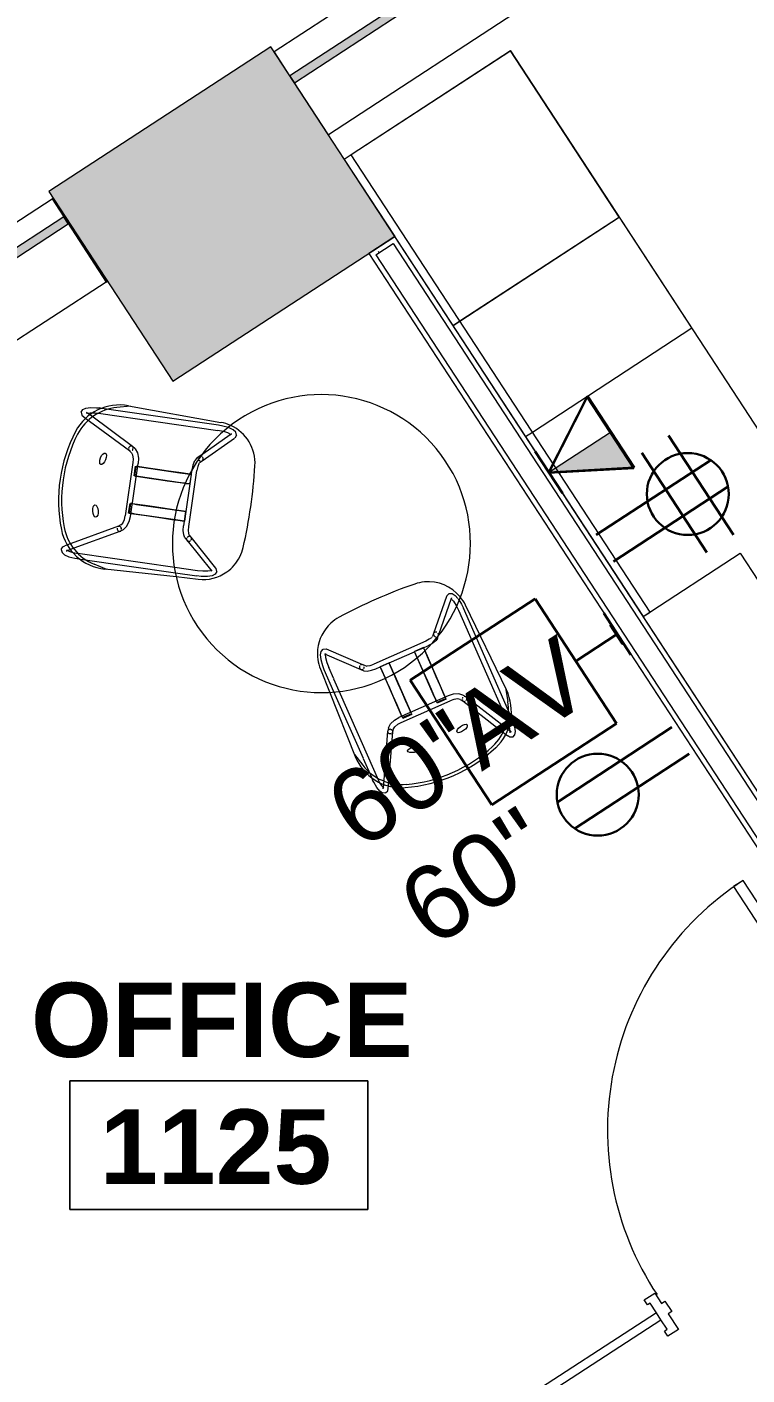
# Model space of a CAD drawing. Header units: inches. Extents: x 6664 to 8129, y 209 to 1287.
# Drawn here: x 6918.2 to 7005.2, y 1026.1 to 1189 of the extents above; entities that cross this region are included whole.
import ezdxf

# ---------------------------------------------------------------- set-up
doc = ezdxf.new("R2010")
doc.units = ezdxf.units.IN
doc.header["$MEASUREMENT"] = 0
for name, color, linetype, lineweight in [('A-ANNO-NOTE', 131, 'Continuous', 30), ('A-AREA-IDEN', 2, 'Continuous', 9), ('A-COLS', 52, 'Continuous', 13), ('A-DOOR', 31, 'Continuous', 13), ('A-GLAZ-CURT', 52, 'Continuous', 9), ('A-WALL', 113, 'Continuous', 13), ('A-WALL-PATT', 111, 'Continuous', 13), ('E-ELEC-FIXT', 91, 'Continuous', 9), ('I-FURN', 30, 'Continuous', 9), ('I-WALL', 2, 'Continuous', 9)]:
    doc.layers.add(name, color=color, linetype=linetype, lineweight=lineweight)
doc.styles.add('Swis721 Lt BT', font='swissl.ttf', dxfattribs={"height": 9})
doc.styles.add('Swis721 Lt BT_B', font='', dxfattribs={"height": 9})
doc.styles.get('Swis721 Lt BT_B').set_extended_font_data('Swis721 Lt BT', bold=True)
pattern_1 = [(0, (0, 0), (30.72, 7.68), [1.267, -21.773, 1.267, -21.773, -122.88]), (0, (0, 0), (30.72, 7.68), [-46.08, 1.267, -44.813, 1.267, -21.773, -53.76]), (0, (0, 0), (30.72, 7.68), [-115.2, 1.267, -14.093, 1.267, -37.133]), (120, (11.52, 3.84), (-22.011075, 22.7643), [1.267, -21.773, 1.267, -21.773, -122.88]), (120, (11.52, 3.84), (-22.011075, 22.7643), [-46.08, 1.267, -44.813, 1.267, -21.773, -53.76]), (120, (11.52, 3.84), (-22.011075, 22.7643), [-115.2, 1.267, -14.093, 1.267, -37.133]), (240, (15.36, 19.2), (-8.708925, -30.4443), [1.267, -21.773, 1.267, -21.773, -122.88]), (240, (15.36, 19.2), (-8.708925, -30.4443), [-46.08, 1.267, -44.813, 1.267, -21.773, -53.76]), (240, (15.36, 19.2), (-8.708925, -30.4443), [-115.2, 1.267, -14.093, 1.267, -37.133])]

# ---------------------------------------------------------------- blocks, each defined once
blk = doc.blocks.new('Door - Single - Solid Door - wood-8469185-11th FLOOR POWER _ SIGNAL')
at = {"layer": 'A-DOOR', "lineweight": 9}
for p, q in [((-15.63, 2.54), (-14.13, 2.54)), ((-15.63, 1.79), (-15.63, 2.54)), ((-14.13, 2.54), (-14.13, 0.29)), ((22.12, 2.54), (23.62, 2.54)), ((22.12, 0.29), (22.12, 2.54)), ((23.24, 1.79), (23.24, 0.41)), ((23.62, 1.79), (23.24, 1.79)), ((23.62, 2.54), (23.62, 1.79)), ((-14.13, 0.29), (-13.63, 0.29)), ((-13.63, 0.29), (-13.63, -1.21)), ((21.62, 0.29), (22.12, 0.29)), ((21.62, -1.21), (21.62, 0.29)), ((-14.13, -1.21), (-14.13, -2.71)), ((-13.63, -1.21), (-14.13, -1.21)), ((22.12, -1.21), (21.62, -1.21)), ((22.12, -2.71), (22.12, -1.21)), ((23.24, -0.59), (23.24, -1.96)), ((-15.63, -2.71), (-15.63, -1.96)), ((-14.13, -2.71), (-15.63, -2.71)), ((23.62, -2.71), (22.12, -2.71)), ((23.24, -1.96), (23.62, -1.96)), ((23.62, -1.96), (23.62, -2.71))]:
    blk.add_line(p, q, dxfattribs=at)
at = {"layer": 'A-DOOR'}
for p, q in [((-12.63, -2.71), (-14.01, -2.71)), ((-14.01, -2.71), (-14.01, -38.71)), ((-12.63, -38.71), (-12.63, -2.71)), ((-14.01, -38.71), (-12.63, -38.71))]:
    blk.add_line(p, q, dxfattribs=at)
at = {"layer": 'A-DOOR', "lineweight": 9}
blk.add_arc((-14.01, -2.71), 36, 270, 0.5, dxfattribs=at)
blk = doc.blocks.new('Table-Teknion-Credenza_Top_for_Freestanding_Storage - CJCT24120-V31-11th FLOOR POWER _ SIGNAL')
at = {"layer": 'I-FURN'}
for p, q in [((-60, 12), (-60, -3)), ((60, 12), (48.88, 12)), ((60, 11), (60, 12)), ((60, -12), (60, 11)), ((-60, -3), (-60, -12)), ((-60, -12), (60, -12))]:
    blk.add_line(p, q, dxfattribs=at)
blk = doc.blocks.new('Storage-Teknion-TV_Panel_Shelves_Sliding_Door - CJVS3HI21454-7111976-11th FLOOR POWER _ SIGNAL')
at = {"layer": 'I-FURN'}
for p, q in [((-1.5, 7.5), (27, 7.5)), ((-1.5, 6.5), (-1.5, 7.5)), ((27, 7.5), (27, 6.5)), ((-27, 6.5), (27, 6.5)), ((-27, -7.5), (-27, 6.5)), ((27, 6.5), (-1.5, 6.5)), ((27, 6.5), (27, -7.5)), ((27, -7.5), (-27, -7.5))]:
    blk.add_line(p, q, dxfattribs=at)
blk = doc.blocks.new('Storage-Teknion-Wall_Panel_Under_Wall_Mount_Storage_Tackable - CJWUT2HF66-7047391-11th FLOOR POWER _ SIGNAL')
at = {"layer": 'I-FURN'}
for p, q in [((33, 0), (-33, 0)), ((-33, 0), (-33, -1)), ((-33, -1), (33, -1)), ((33, -1), (33, 0))]:
    blk.add_line(p, q, dxfattribs=at)
blk = doc.blocks.new('Storage-Teknion-Pedestal_Unfinished_Top_2_High - CJPCSB2416-V33-11th FLOOR POWER _ SIGNAL')
at = {"layer": 'I-FURN'}
for p, q in [((-8, 24), (-8, 23)), ((-8, 23), (-8, 0)), ((8, 23), (8, 24)), ((8, 0), (8, 23)), ((-8, 0), (8, 0))]:
    blk.add_line(p, q, dxfattribs=at)
blk = doc.blocks.new('Storage-Teknion-Pedestal_Unfinished_Top_2_High - CJPCSF2424-V34-11th FLOOR POWER _ SIGNAL')
at = {"layer": 'I-FURN'}
for p, q in [((-12, 24), (-12, 23)), ((-12, 23), (-12, 0)), ((12, 24), (0.88, 24)), ((12, 23), (12, 24)), ((12, 0), (12, 23)), ((-12, 0), (12, 0))]:
    blk.add_line(p, q, dxfattribs=at)
blk = doc.blocks.new('System Panel - Glazed-8530082-11th FLOOR POWER _ SIGNAL')
at = {"layer": 'A-GLAZ-CURT'}
blk.add_hatch(color=7, dxfattribs=at).paths.add_polyline_path([(-21.09, -0.5), (21.25, -0.5), (21.25, 0.5), (-21.09, 0.5)], flags=0)
at = {"layer": 'A-GLAZ-CURT', "color": 8, "lineweight": 20}
for p, q in [((21.25, 0.5), (-21.25, 0.5)), ((-21.25, 0.5), (-21.25, -0.5)), ((21.25, -0.5), (21.25, 0.5)), ((-21.25, -0.5), (21.25, -0.5))]:
    blk.add_line(p, q, dxfattribs=at)
blk = doc.blocks.new('System Panel - Glazed-8307855-11th FLOOR POWER _ SIGNAL')
at = {"layer": 'A-GLAZ-CURT', "lineweight": 13}
for p, q in [((24, 0.5), (-24, 0.5)), ((-24, 0.5), (-24, -0.5)), ((24, -0.5), (24, 0.5)), ((-24, -0.5), (24, -0.5))]:
    blk.add_line(p, q, dxfattribs=at)
blk = doc.blocks.new('MEZ-Round_Top-Davis_Furniture-2 - 36x36x29-R-7001319-11th FLOOR POWER _ SIGNAL')
at = {"layer": 'I-FURN'}
for start, end in [(90, 270), (270, 90)]:
    blk.add_arc((0, 0), 18, start, end, dxfattribs=at)
blk = doc.blocks.new('HighTower_Eyes_Guest1 - HighTower_Eyes_Guest-V118-11th FLOOR POWER _ SIGNAL')
at = {"layer": 'I-FURN'}
for p, q in [((-8.47, 9.03), (-8.43, 8.96)), ((-8.43, 8.96), (-8.2, 8.54)), ((-8.33, 8.99), (-8.36, 8.94)), ((-8.3, 9.03), (-8.33, 8.99)), ((-8.18, 8.49), (-5.82, 4.11)), ((-7.71, 8.96), (-7.88, 9.26)), ((-4.63, 3.21), (-7.71, 8.96)), ((7.71, 8.96), (4.62, 3.2)), ((5.17, 2.9), (8.2, 8.54)), ((7.88, 9.26), (7.71, 8.96)), ((8.2, 8.54), (8.43, 8.96)), ((8.33, 8.99), (8.36, 8.94)), ((8.47, 9.03), (8.43, 8.96)), ((8.53, 8.22), (8.56, 7.96)), ((-9.2, 7.57), (-9.2, 7.23)), ((-9.2, 7.23), (-9.2, -7.02)), ((-8.57, -7.02), (-8.57, 7.57)), ((8.56, 7.96), (8.57, 7.57)), ((8.57, 7.57), (8.57, 4.97)), ((9.2, 7.23), (9.2, 7.57)), ((9.2, 4.72), (9.2, 7.19)), ((-9.97, 3.84), (-9.57, 5.45)), ((8.57, 4.97), (8.57, -3.89)), ((9.97, 3.84), (9.57, 5.45)), ((-9.98, 4.11), (-9.58, -7.25)), ((-5.8, 4.07), (-5.18, 2.92)), ((-4.41, 2.93), (-4.65, 3.26)), ((4.65, 3.26), (4.41, 2.93)), ((9.2, -4.12), (9.2, 4.7)), ((9.68, -4.29), (9.98, 4.11)), ((-5.16, 2.9), (-4.92, 2.56)), ((3.25, 2.57), (-3.25, 2.57)), ((-3.25, 1.94), (3.25, 1.94)), ((-2.86, 2.22), (-1.68, 2.22)), ((-2.86, 2.1), (-2.86, 2.17)), ((-2.86, 2.17), (-2.86, 2.12)), ((-2.86, 2.12), (-1.68, 2.12)), ((-2.86, 2.04), (-2.86, 2.1)), ((-2.86, 2.1), (-2.86, 2.04)), ((-2.86, 1.76), (-2.86, 2.04)), ((-2.86, 1.95), (-2.86, 1.45)), ((-2.86, 1.55), (-2.86, 1.76)), ((-1.68, 2.16), (-1.68, 2.1)), ((-1.68, 2.04), (-1.68, 2.09)), ((-1.68, 2.09), (-1.68, 2.04)), ((-1.68, 2.04), (-1.68, 1.76)), ((-1.68, 1.45), (-1.68, 1.95)), ((-1.68, 1.76), (-1.68, 1.66)), ((-1.68, 1.66), (-1.68, 1.43)), ((1.68, 2.22), (2.86, 2.22)), ((1.68, 2.12), (1.68, 2.18)), ((1.68, 2.18), (1.68, 2.12)), ((1.68, 2.12), (2.86, 2.12)), ((1.68, 2.05), (1.68, 2.1)), ((1.68, 2.1), (1.68, 2.05)), ((1.68, 1.76), (1.68, 2.04)), ((1.68, 1.96), (1.68, 1.45)), ((1.68, 1.43), (1.68, 1.76)), ((2.86, 2.12), (2.86, 2.18)), ((2.86, 2.18), (2.86, 2.11)), ((2.86, 2.04), (2.86, 2.1)), ((2.86, 2.1), (2.86, 2.04)), ((2.86, 2.04), (2.86, 1.76)), ((2.86, 1.45), (2.86, 1.96)), ((2.86, 1.76), (2.86, 1.43)), ((3.86, 2), (3.25, 1.94)), ((4.92, 2.56), (5.16, 2.9)), ((-2.86, 1.43), (-2.86, 1.55)), ((-2.86, 1.43), (-2.86, 0.38)), ((-2.86, -3.21), (-2.86, 1.43)), ((-2.86, 0.38), (-2.86, -0.75)), ((-1.68, 1.43), (-1.68, -3.21)), ((-1.68, 0.38), (-1.68, 1.43)), ((-1.68, -0.75), (-1.68, 0.38)), ((1.68, 1.43), (1.68, 0.38)), ((1.68, -3.2), (1.68, 1.43)), ((1.68, 0.38), (1.68, -0.75)), ((2.86, 1.43), (2.86, -3.13)), ((2.86, 0.38), (2.86, 1.43)), ((2.86, -0.75), (2.86, 0.38)), ((-2.86, -0.75), (-2.86, -1.82)), ((-1.68, -1.82), (-1.68, -0.75)), ((1.68, -0.75), (1.68, -1.82)), ((2.86, -1.82), (2.86, -0.75)), ((-2.86, -1.82), (-2.86, -3.07)), ((-2.86, -3.07), (-2.86, -4.23)), ((-2.86, -3.53), (-2.86, -3.21)), ((-1.68, -3.07), (-1.68, -1.82)), ((-1.68, -3.86), (-1.68, -3.07)), ((-1.68, -3.21), (-1.68, -3.53)), ((1.68, -1.82), (1.68, -3.07)), ((1.68, -3.07), (1.68, -3.2)), ((1.68, -3.25), (1.68, -4.56)), ((1.68, -3.53), (1.68, -3.25)), ((2.86, -3.07), (2.86, -1.82)), ((2.86, -3.13), (2.86, -3.07)), ((2.86, -3.13), (2.86, -3.21)), ((2.86, -3.21), (2.86, -3.13)), ((2.86, -3.23), (2.86, -3.53)), ((2.86, -4.58), (2.86, -3.23)), ((-4.85, -4.95), (-4.57, -4.77)), ((-3.84, -4.61), (-3.73, -4.6)), ((-3.7, -4.6), (-3.42, -4.58)), ((-2.86, -4.58), (-3.42, -4.58)), ((-2.86, -4.23), (-2.86, -3.53)), ((-2.86, -4.23), (-2.86, -4.58)), ((-2.86, -4.6), (-2.86, -4.23)), ((-2.86, -4.58), (-2.86, -4.59)), ((-2.86, -4.6), (-2.86, -4.58)), ((-2.86, -4.59), (-2.86, -4.61)), ((-1.68, -4.6), (-2.86, -4.6)), ((-2.86, -4.61), (-1.68, -4.61)), ((-1.68, -3.53), (-1.68, -3.86)), ((-1.68, -3.86), (-1.68, -4.6)), ((-1.68, -4.58), (-1.68, -3.86)), ((1.68, -4.58), (-1.68, -4.58)), ((-1.68, -4.59), (-1.68, -4.58)), ((-1.68, -4.58), (-1.68, -4.6)), ((-1.68, -4.61), (-1.68, -4.59)), ((1.68, -4.56), (1.68, -3.53)), ((1.68, -4.59), (1.68, -4.58)), ((1.68, -4.58), (1.68, -4.6)), ((1.68, -4.61), (1.68, -4.59)), ((1.68, -4.6), (2.86, -4.6)), ((2.86, -4.61), (1.68, -4.61)), ((2.86, -3.53), (2.86, -4.58)), ((3.42, -4.58), (2.86, -4.58)), ((2.86, -4.58), (2.86, -4.59)), ((2.86, -4.58), (2.86, -4.58)), ((2.86, -4.58), (2.86, -4.58)), ((2.86, -4.6), (2.86, -4.58)), ((2.86, -4.59), (2.86, -4.61)), ((8.57, -3.89), (8.57, -5.49)), ((9.2, -7.02), (9.2, -4.12)), ((9.58, -7.25), (9.68, -4.29)), ((-5.18, -5.3), (-8.38, -8.72)), ((-7.92, -9.15), (-4.67, -5.67)), ((-5.12, -5.24), (-5.18, -5.3)), ((-4.85, -4.95), (-5.13, -5.25)), ((-4.67, -5.67), (-4.4, -5.38)), ((-4.34, -5.36), (-4.28, -5.32)), ((-3.42, -5.2), (3.42, -5.2)), ((4.4, -5.38), (4.67, -5.67)), ((4.67, -5.67), (7.92, -9.15)), ((5.13, -5.25), (4.85, -4.95)), ((8.38, -8.72), (5.12, -5.24)), ((8.57, -5.51), (8.57, -7.02)), ((-8.55, -7.58), (-8.57, -7.02)), ((-9.07, -8.31), (-9.09, -8.18)), ((-8.38, -8.73), (-8.38, -8.72)), ((-8.32, -8.62), (-8.34, -8.55)), ((8.25, -8.72), (8.28, -8.68)), ((8.38, -8.73), (8.38, -8.72))]:
    blk.add_line(p, q, dxfattribs=at)
at = {"layer": 'I-FURN', "flags": 128}
for points in [[(-8.39, 9.63), (-8.73, 9.49), (-8.95, 9.15), (-9.11, 8.61), (-9.19, 7.87), (-9.2, 7.57)], [(-8.53, 8.22), (-8.56, 7.96), (-8.57, 7.57)], [(-8.38, 8.88), (-8.48, 8.56), (-8.53, 8.22)], [(-8.39, 9.63), (-8.05, 9.49), (-7.88, 9.26)], [(8.39, 9.63), (8.05, 9.49), (7.88, 9.26)], [(8.38, 8.88), (8.48, 8.56), (8.53, 8.22)], [(8.39, 9.63), (8.73, 9.49), (8.95, 9.15), (9.11, 8.61), (9.19, 7.87), (9.2, 7.57)], [(-4.92, 2.56), (-4.51, 2.22), (-3.86, 2), (-3.25, 1.94)], [(-4.41, 2.93), (-4.17, 2.75), (-3.68, 2.6), (-3.25, 2.57)], [(4.41, 2.93), (4.17, 2.75), (3.68, 2.6), (3.25, 2.57)], [(4.92, 2.56), (4.51, 2.22), (3.86, 2)], [(-4.52, -4.75), (-3.98, -4.62), (-3.84, -4.61)], [(4.85, -4.95), (4.52, -4.75), (3.98, -4.62), (3.42, -4.58)], [(-4.24, -5.31), (-3.91, -5.24), (-3.42, -5.2)], [(4.24, -5.31), (3.91, -5.24), (3.42, -5.2)], [(4.4, -5.38), (4.28, -5.32), (4.27, -5.32)], [(-9.1, -8.15), (-9.18, -7.55), (-9.2, -7.02)], [(-8.36, -8.5), (-8.44, -8.27), (-8.54, -7.66), (-8.55, -7.58)], [(8.32, -8.62), (8.44, -8.27), (8.54, -7.66), (8.57, -7.02)], [(8.9, -8.85), (9.07, -8.31), (9.18, -7.55), (9.2, -7.02)], [(-8.32, -9.33), (-8.67, -9.19), (-8.9, -8.85), (-9.06, -8.35)], [(-8.32, -9.33), (-7.96, -9.19), (-7.92, -9.15)], [(8.31, -9.33), (7.96, -9.19), (7.92, -9.15)], [(8.32, -9.33), (8.67, -9.19), (8.9, -8.85)]]:
    blk.add_lwpolyline(points, dxfattribs=at)
at = {"layer": 'I-FURN'}
for centre, radius, start, end in [((-3.98, 4.32), 6, 109.4725, 182), ((0, -6.94), 17.94, 70.5275, 109.4725), ((0, -6.94), 17.94, 70.5275, 109.4725), ((0, -6.94), 17.57, 71.1082, 108.8918), ((3.98, 4.32), 6, 358, 70.5275), ((-3.75, 4), 6, 108.8918, 166), ((3.75, 4), 6, 14, 71.1082), ((-4.58, -7.08), 5, 182, 195.8861), ((4.58, -7.08), 5, 344.1139, 358), ((-4.58, -7.08), 5, 195.9647, 251.4303), ((4.58, -7.08), 5, 288.5697, 330.2279), ((4.58, -7.08), 5, 330.2279, 344.1139), ((-4.58, -7.08), 5, 251.4303, 265.3163), ((0, 48.87), 61.14, 265.3163, 274.6837), ((4.58, -7.08), 5, 274.6837, 288.5697)]:
    blk.add_arc(centre, radius, start, end, dxfattribs=at)
for centre, major_axis in [((-3.19, 6.22), (0.731, 0.169)), ((3.19, 6.22), (-0.731, 0.169))]:
    blk.add_ellipse(centre, major_axis=major_axis, ratio=0.429347, dxfattribs=at)
for centre, major_axis, ratio, start_param, end_param in [((-4.9, 3.07), (0.275, 0.148), 0.846149, 1.528639, 2.575837), ((-4.9, 3.07), (0.275, 0.148), 0.846149, 0.834036, 1.005041), ((-4.9, 3.07), (0.275, 0.148), 0.846149, 0.550687, 0.743241), ((-4.9, 3.07), (0.275, 0.148), 0.846149, 0.245101, 0.481442), ((-4.9, 3.07), (0.275, 0.148), 0.846149, 0, 0.219642), ((-4.91, 3.08), (0.255, 0.181), 0.826969, 6.042005, 6.283185), ((4.91, 3.08), (-0.255, 0.181), 0.826969, 0, 0.24118), ((4.9, 3.05), (-0.275, 0.148), 0.846149, 5.801744, 5.998375), ((4.9, 3.05), (-0.275, 0.148), 0.846149, 3.969148, 5.278145), ((-4.9, 3.07), (0.275, 0.148), 0.846149, 2.575837, 2.837636), ((-4.91, 3.08), (0.255, 0.181), 0.826969, 2.348734, 2.610534), ((-4.91, 3.08), (0.255, 0.181), 0.826969, 2.610534, 2.872333), ((-4.9, 3.07), (0.275, 0.148), 0.846149, 2.837636, 3.361235), ((-4.91, 3.08), (0.255, 0.181), 0.826969, 3.134132, 3.328636), ((-4.9, 3.07), (0.275, 0.148), 0.846149, 3.361235, 3.546392), ((-4.91, 3.08), (0.255, 0.181), 0.826969, 3.670142, 3.899693), ((-4.91, 3.08), (0.255, 0.181), 0.826969, 4.507518, 4.704929), ((-4.9, 3.07), (0.275, 0.148), 0.846149, 4.670232, 4.932031), ((-4.9, 3.07), (0.275, 0.148), 0.846149, 5.193831, 5.348703), ((-4.9, 3.07), (0.275, 0.148), 0.846149, 6.241028, 6.283185), ((-4.91, 3.08), (0.255, 0.181), 0.826969, 5.50754, 5.687096), ((4.9, 3.05), (-0.275, 0.148), 0.846149, 0.345403, 0.565756), ((4.9, 3.05), (-0.275, 0.148), 0.846149, 6.063543, 6.500328), ((4.9, 3.05), (-0.275, 0.148), 0.846149, 0.827555, 1.089355), ((4.91, 3.08), (-0.255, 0.181), 0.826969, 1.144881, 1.316457), ((4.9, 3.05), (-0.275, 0.148), 0.846149, 1.354803, 1.853974), ((4.91, 3.08), (-0.255, 0.181), 0.826969, 1.606635, 1.840056), ((4.91, 3.08), (-0.255, 0.181), 0.826969, 1.940439, 2.101855), ((4.9, 3.05), (-0.275, 0.148), 0.846149, 2.218705, 2.398351), ((4.9, 3.05), (-0.275, 0.148), 0.846149, 2.707661, 3.18375), ((4.91, 3.08), (-0.255, 0.181), 0.826969, 2.887254, 3.141593), ((4.91, 3.08), (-0.255, 0.181), 0.826969, 3.141593, 3.149053), ((4.9, 3.05), (-0.275, 0.148), 0.846149, 3.707348, 3.969148), ((4.9, 3.05), (-0.275, 0.148), 0.846149, 3.18375, 3.707348), ((4.91, 3.08), (-0.255, 0.181), 0.826969, 3.479886, 3.672652), ((-4.9, -5.46), (-0.227, 0.214), 0.915808, 0.507583, 0.712684), ((-4.9, -5.45), (-0.228, 0.213), 0.916448, 0.533321, 0.702853), ((-4.9, -5.46), (-0.227, 0.214), 0.915808, 0.784447, 0.974484), ((-4.9, -5.46), (-0.227, 0.214), 0.915808, 0.244358, 0.450885), ((-4.9, -5.46), (-0.227, 0.214), 0.915808, 6.210471, 6.461589), ((-4.9, -5.45), (-0.228, 0.213), 0.916448, 0.009723, 0.194429), ((-4.9, -5.45), (-0.228, 0.213), 0.916448, 0, 0.009723), ((-4.9, -5.45), (-0.228, 0.213), 0.916448, 6.085588, 6.283185), ((-4.9, -5.46), (-0.227, 0.214), 0.915808, 5.948672, 6.135181), ((-4.9, -5.45), (-0.228, 0.213), 0.916448, 1.580519, 1.75543), ((-4.9, -5.46), (-0.227, 0.214), 0.915808, 1.578955, 1.986222), ((-4.9, -5.45), (-0.228, 0.213), 0.916448, 1.842318, 1.99431), ((-4.9, -5.45), (-0.228, 0.213), 0.916448, 5.56365, 5.74036), ((-4.9, -5.45), (-0.228, 0.213), 0.916448, 2.104118, 2.283912), ((-4.9, -5.46), (-0.227, 0.214), 0.915808, 2.105874, 2.54528), ((-4.9, -5.45), (-0.228, 0.213), 0.916448, 2.365917, 2.550664), ((-4.9, -5.45), (-0.228, 0.213), 0.916448, 4.511012, 4.953354), ((-4.9, -5.45), (-0.228, 0.213), 0.916448, 2.889516, 3.413115), ((-4.9, -5.46), (-0.227, 0.214), 0.915808, 3.068879, 3.330678), ((-4.9, -5.45), (-0.228, 0.213), 0.916448, 4.198513, 4.460312), ((-4.9, -5.46), (-0.227, 0.214), 0.915808, 4.146457, 4.377876), ((-4.9, -5.45), (-0.228, 0.213), 0.916448, 3.44224, 3.65847), ((-4.9, -5.45), (-0.228, 0.213), 0.916448, 3.715896, 3.900759), ((4.9, -5.45), (0.228, 0.213), 0.916448, 1.333117, 2.084672), ((4.9, -5.45), (0.228, 0.213), 0.916448, 2.870071, 3.393669), ((4.9, -5.46), (0.227, 0.214), 0.915808, 1.708067, 1.90531), ((4.9, -5.46), (0.227, 0.214), 0.915808, 2.952507, 3.214307), ((4.9, -5.46), (0.227, 0.214), 0.915808, 1.381711, 1.64351), ((4.9, -5.45), (0.228, 0.213), 0.916448, 3.444857, 3.655469), ((4.9, -5.46), (0.227, 0.214), 0.915808, 3.476106, 3.64927), ((4.9, -5.45), (0.228, 0.213), 0.916448, 3.721868, 3.917268), ((4.9, -5.46), (0.227, 0.214), 0.915808, 3.737905, 3.91334), ((4.9, -5.45), (0.228, 0.213), 0.916448, 0.777465, 0.963998), ((4.9, -5.45), (0.228, 0.213), 0.916448, 3.990302, 4.179068), ((4.9, -5.45), (0.228, 0.213), 0.916448, 0.513876, 0.700969), ((4.9, -5.46), (0.227, 0.214), 0.915808, 0.433971, 0.596313), ((4.9, -5.45), (0.228, 0.213), 0.916448, 4.52041, 4.702666), ((4.9, -5.46), (0.227, 0.214), 0.915808, 0.148004, 0.325533), ((4.9, -5.46), (0.227, 0.214), 0.915808, 4.523304, 4.703854), ((4.9, -5.45), (0.228, 0.213), 0.916448, 0, 0.197494), ((4.9, -5.46), (0.227, 0.214), 0.915808, 0, 0.072714), ((4.9, -5.45), (0.228, 0.213), 0.916448, 4.784237, 4.964466), ((4.9, -5.46), (0.227, 0.214), 0.915808, 4.785103, 4.967793), ((4.9, -5.45), (0.228, 0.213), 0.916448, 6.273463, 6.283185), ((4.9, -5.45), (0.228, 0.213), 0.916448, 6.011663, 6.273463), ((4.9, -5.46), (0.227, 0.214), 0.915808, 6.0941, 6.283185), ((4.9, -5.46), (0.227, 0.214), 0.915808, 5.046902, 5.232443), ((4.9, -5.45), (0.228, 0.213), 0.916448, 5.047749, 5.226265), ((4.9, -5.46), (0.227, 0.214), 0.915808, 5.570501, 5.770366), ((4.9, -5.45), (0.228, 0.213), 0.916448, 5.574685, 5.749864), ((4.9, -5.45), (0.228, 0.213), 0.916448, 5.311152, 5.488065), ((4.9, -5.46), (0.227, 0.214), 0.915808, 5.308702, 5.498538)]:
    blk.add_ellipse(centre, major_axis=major_axis, ratio=ratio, start_param=start_param, end_param=end_param, dxfattribs=at)
blk = doc.blocks.new('HighTower_Eyes_Guest1 - HighTower_Eyes_Guest-V119-11th FLOOR POWER _ SIGNAL')
at = {"layer": 'I-FURN'}
for p, q in [((-8.38, 8.73), (-8.38, 8.72)), ((-8.38, 8.72), (-8.28, 8.62)), ((-8.31, 9.33), (-7.96, 9.19)), ((-8.25, 8.58), (-5.49, 5.63)), ((-4.67, 5.67), (-7.92, 9.15)), ((7.92, 9.15), (4.67, 5.67)), ((5.12, 5.24), (8.38, 8.72)), ((8.25, 8.72), (8.28, 8.68)), ((8.38, 8.73), (8.38, 8.72)), ((-9.98, -4.11), (-9.58, 7.25)), ((-9.2, 7.02), (-9.2, -7.23)), ((-8.57, -7.57), (-8.57, 7.02)), ((8.57, 7.02), (8.57, 4.25)), ((9.2, 4.43), (9.2, 7.02)), ((9.58, 7.25), (9.67, 4.57)), ((-5.49, 5.63), (-5.12, 5.24)), ((-5.13, 5.25), (-4.85, 4.95)), ((-4.85, 4.95), (-4.57, 4.77)), ((-4.4, 5.38), (-4.67, 5.67)), ((-4.34, 5.36), (-4.28, 5.32)), ((3.42, 5.2), (-3.42, 5.2)), ((4.4, 5.38), (4.28, 5.32)), ((4.67, 5.67), (4.4, 5.38)), ((4.85, 4.95), (5.13, 5.25)), ((-3.42, 4.58), (-3.19, 4.58)), ((-3.19, 4.58), (-2.86, 4.58)), ((-2.06, 4.61), (-2.86, 4.61)), ((-2.86, 4.61), (-2.86, 4.59)), ((-2.86, 4.6), (-1.68, 4.6)), ((-2.86, 4.58), (-2.86, 4.6)), ((-2.86, 4.45), (-2.86, 4.6)), ((-2.86, 4.59), (-2.86, 4.58)), ((-2.86, 4.58), (-2.86, 4.45)), ((-2.86, 3.53), (-2.86, 4.45)), ((-2.86, 4.45), (-2.86, 3.07)), ((-2.86, 3.21), (-2.86, 3.53)), ((-1.68, 4.61), (-2.03, 4.61)), ((-1.68, 4.59), (-1.68, 4.61)), ((-1.68, 4.6), (-1.68, 4.58)), ((-1.68, 4.6), (-1.68, 4.06)), ((-1.68, 4.58), (-1.68, 4.59)), ((-1.68, 4.58), (1.68, 4.58)), ((-1.68, 4.06), (-1.68, 4.58)), ((-1.68, 3.07), (-1.68, 4.04)), ((-1.68, 4.04), (-1.68, 3.53)), ((-1.68, 3.53), (-1.68, 3.21)), ((1.68, 4.59), (1.68, 4.61)), ((1.68, 4.61), (2.86, 4.61)), ((1.68, 3.53), (1.68, 4.6)), ((1.68, 4.6), (1.68, 4.58)), ((2.86, 4.6), (1.68, 4.6)), ((1.68, 4.58), (1.68, 4.59)), ((1.68, 4.58), (1.68, 3.46)), ((1.68, 3.46), (1.68, 3.53)), ((1.68, 3.21), (1.68, 3.46)), ((1.68, 3.46), (1.68, 3.07)), ((2.86, 4.61), (2.86, 4.59)), ((2.86, 4.58), (2.86, 4.6)), ((2.86, 4.6), (2.86, 3.53)), ((2.86, 4.59), (2.86, 4.58)), ((2.86, 4.58), (3.42, 4.58)), ((2.86, 3.53), (2.86, 4.58)), ((2.86, 4.58), (2.86, 4.58)), ((2.86, 4.58), (2.86, 4.58)), ((2.86, 3.41), (2.86, 3.5)), ((2.86, 3.5), (2.86, 3.41)), ((2.86, 3.07), (2.86, 3.37)), ((2.86, 3.37), (2.86, 3.21)), ((8.57, 4.25), (8.57, -7.57)), ((9.2, -7.19), (9.2, 4.43)), ((9.67, 4.57), (9.98, -4.11)), ((-2.86, -1.43), (-2.86, 3.21)), ((-2.86, 3.07), (-2.86, 1.82)), ((-2.86, 1.82), (-2.86, 0.75)), ((-1.68, 3.21), (-1.68, -1.43)), ((-1.68, 1.82), (-1.68, 3.07)), ((-1.68, 0.75), (-1.68, 1.82)), ((1.68, -1.43), (1.68, 3.21)), ((1.68, 3.07), (1.68, 1.82)), ((1.68, 1.82), (1.68, 0.75)), ((2.86, 3.21), (2.86, -1.43)), ((2.86, 1.82), (2.86, 3.07)), ((2.86, 0.75), (2.86, 1.82)), ((-2.86, 0.75), (-2.86, -0.38)), ((-1.68, -0.38), (-1.68, 0.75)), ((1.68, 0.75), (1.68, -0.38)), ((2.86, -0.38), (2.86, 0.75)), ((-2.86, -0.38), (-2.86, -1.95)), ((-2.86, -1.76), (-2.86, -1.43)), ((-1.68, -1.95), (-1.68, -0.38)), ((-1.68, -1.43), (-1.68, -1.55)), ((-1.68, -1.55), (-1.68, -1.66)), ((1.68, -0.38), (1.68, -1.96)), ((1.68, -1.76), (1.68, -1.43)), ((2.86, -1.96), (2.86, -0.38)), ((2.86, -1.43), (2.86, -1.76)), ((-5.18, -2.92), (-8.18, -8.49)), ((-6.84, -7.33), (-4.63, -3.21)), ((-4.92, -2.56), (-5.16, -2.9)), ((-4.65, -3.26), (-4.41, -2.93)), ((3.25, -1.94), (-3.25, -1.94)), ((-3.25, -2.57), (3.25, -2.57)), ((-2.86, -2.04), (-2.86, -1.76)), ((-2.86, -1.99), (-2.86, -2.03)), ((-2.86, -2.04), (-2.86, -2.1)), ((-2.86, -2.1), (-2.86, -2.04)), ((-2.86, -2.17), (-2.86, -2.1)), ((-2.86, -2.12), (-2.86, -2.17)), ((-1.68, -2.12), (-2.86, -2.12)), ((-1.68, -2.22), (-2.86, -2.22)), ((-1.68, -1.66), (-1.68, -1.76)), ((-1.68, -1.76), (-1.68, -2.04)), ((-1.68, -2.04), (-1.68, -2.09)), ((-1.68, -2.09), (-1.68, -2.04)), ((-1.68, -2.1), (-1.68, -2.16)), ((1.68, -2.04), (1.68, -1.76)), ((1.68, -2.05), (1.68, -2.1)), ((1.68, -2.1), (1.68, -2.05)), ((1.68, -2.12), (1.68, -2.18)), ((1.68, -2.18), (1.68, -2.12)), ((2.86, -2.12), (1.68, -2.12)), ((2.86, -2.22), (1.68, -2.22)), ((2.86, -1.76), (2.86, -1.96)), ((2.86, -1.99), (2.86, -2.04)), ((2.86, -2.04), (2.86, -1.99)), ((2.86, -2.04), (2.86, -2.1)), ((2.86, -2.1), (2.86, -2.04)), ((2.86, -2.11), (2.86, -2.18)), ((2.86, -2.18), (2.86, -2.12)), ((4.41, -2.93), (4.65, -3.26)), ((4.62, -3.2), (7.71, -8.96)), ((5.16, -2.9), (4.92, -2.56)), ((8.2, -8.54), (5.17, -2.9)), ((-9.97, -3.84), (-9.57, -5.45)), ((9.97, -3.84), (9.57, -5.45)), ((-9.2, -7.23), (-9.2, -7.57)), ((-7.71, -8.96), (-6.86, -7.36)), ((9.2, -7.57), (9.2, -7.23)), ((-8.47, -9.03), (-8.43, -8.96)), ((-8.2, -8.54), (-8.43, -8.96)), ((-8.33, -8.99), (-8.36, -8.94)), ((-7.88, -9.26), (-7.71, -8.96)), ((7.71, -8.96), (7.88, -9.26)), ((8.43, -8.96), (8.2, -8.54)), ((8.33, -8.99), (8.36, -8.94)), ((8.47, -9.03), (8.43, -8.96))]:
    blk.add_line(p, q, dxfattribs=at)
at = {"layer": 'I-FURN', "flags": 128}
for points in [[(-9.09, 8.22), (-9.18, 7.55), (-9.2, 7.02)], [(-8.9, 8.85), (-9.07, 8.31), (-9.09, 8.22)], [(-8.32, 9.33), (-8.67, 9.19), (-8.9, 8.85)], [(-8.32, 8.62), (-8.44, 8.27), (-8.53, 7.75)], [(8.31, 9.33), (7.96, 9.19), (7.92, 9.15)], [(8.32, 9.33), (8.67, 9.19), (8.9, 8.85)], [(8.34, 8.55), (8.44, 8.27), (8.54, 7.66), (8.57, 7.02)], [(8.9, 8.85), (9.07, 8.31), (9.18, 7.55), (9.2, 7.02)], [(-8.53, 7.75), (-8.54, 7.66), (-8.57, 7.02)], [(-4.24, 5.31), (-3.91, 5.24), (-3.42, 5.2)], [(4.24, 5.31), (3.91, 5.24), (3.42, 5.2)], [(4.85, 4.95), (4.52, 4.75), (3.98, 4.62), (3.42, 4.58)], [(-4.52, 4.75), (-3.98, 4.62), (-3.42, 4.58)], [(-4.92, -2.56), (-4.51, -2.22), (-3.86, -2), (-3.25, -1.94)], [(-4.41, -2.93), (-4.17, -2.75), (-3.68, -2.6), (-3.25, -2.57)], [(4.92, -2.56), (4.51, -2.22), (3.86, -2), (3.25, -1.94)], [(4.41, -2.93), (4.17, -2.75), (3.68, -2.6), (3.25, -2.57)], [(-8.39, -9.63), (-8.73, -9.49), (-8.95, -9.15), (-9.11, -8.61), (-9.19, -7.87), (-9.2, -7.57)], [(-8.53, -8.22), (-8.56, -7.96), (-8.57, -7.57)], [(8.39, -9.63), (8.73, -9.49), (8.95, -9.15), (9.11, -8.61), (9.19, -7.87), (9.2, -7.57)], [(8.53, -8.22), (8.56, -7.96), (8.57, -7.57)], [(-8.38, -8.88), (-8.48, -8.56), (-8.53, -8.22)], [(-8.39, -9.63), (-8.05, -9.49), (-7.88, -9.26)], [(8.39, -9.63), (8.05, -9.49), (7.88, -9.26)], [(8.38, -8.88), (8.48, -8.56), (8.53, -8.22)]]:
    blk.add_lwpolyline(points, dxfattribs=at)
at = {"layer": 'I-FURN'}
for centre, radius, start, end in [((-4.58, 7.08), 5, 94.6837, 163.7907), ((0, -48.87), 61.14, 85.3163, 94.6837), ((4.58, 7.08), 5, 71.4303, 85.3163), ((4.58, 7.08), 5, 43.6582, 71.4303), ((4.58, 7.08), 5, 2, 43.6582), ((-4.58, 7.08), 5, 164.1139, 178), ((-3.98, -4.32), 6, 178, 250.5275), ((3.98, -4.32), 6, 289.4725, 2), ((-3.75, -4), 6, 194, 251.1082), ((3.75, -4), 6, 288.8918, 346), ((0, 6.94), 17.57, 251.1082, 288.8918), ((0, 6.94), 17.94, 250.5275, 289.4725), ((0, 6.94), 17.94, 250.5275, 289.4725)]:
    blk.add_arc(centre, radius, start, end, dxfattribs=at)
for centre, major_axis, ratio, start_param, end_param in [((-4.9, 5.46), (0.227, 0.214), 0.915808, 2.167109, 2.357146), ((-4.9, 5.46), (0.227, 0.214), 0.915808, 2.428908, 2.632778), ((-4.9, 5.45), (0.228, 0.213), 0.916448, 2.43874, 2.608271), ((-4.9, 5.45), (0.228, 0.213), 0.916448, 2.175608, 2.345062), ((-4.9, 5.46), (0.227, 0.214), 0.915808, 2.690708, 2.898318), ((-4.9, 5.46), (0.227, 0.214), 0.915808, 1.90531, 2.091125), ((-4.9, 5.45), (0.228, 0.213), 0.916448, 2.870071, 3.13187), ((-4.9, 5.46), (0.227, 0.214), 0.915808, 2.952507, 3.214307), ((-4.9, 5.45), (0.228, 0.213), 0.916448, 3.13187, 3.141593), ((-4.9, 5.46), (0.227, 0.214), 0.915808, 1.381711, 1.64351), ((-4.9, 5.45), (0.228, 0.213), 0.916448, 1.386162, 1.561074), ((-4.9, 5.46), (0.227, 0.214), 0.915808, 1.119912, 1.298687), ((-4.9, 5.45), (0.228, 0.213), 0.916448, 1.122377, 1.299274), ((-4.9, 5.45), (0.228, 0.213), 0.916448, 3.684418, 3.861128), ((-4.9, 5.46), (0.227, 0.214), 0.915808, 0.858112, 1.035719), ((-4.9, 5.45), (0.228, 0.213), 0.916448, 0.85768, 1.037475), ((-4.9, 5.45), (0.228, 0.213), 0.916448, 3.917268, 4.104054), ((-4.9, 5.46), (0.227, 0.214), 0.915808, 0.334513, 0.772256), ((-4.9, 5.45), (0.228, 0.213), 0.916448, 0.590929, 0.775676), ((-4.9, 5.45), (0.228, 0.213), 0.916448, 0.317986, 0.513876), ((-4.9, 5.45), (0.228, 0.213), 0.916448, 4.471424, 5.226265), ((-4.9, 5.45), (0.228, 0.213), 0.916448, 6.011663, 6.535262), ((-4.9, 5.46), (0.227, 0.214), 0.915808, 0, 0.072714), ((-4.9, 5.46), (0.227, 0.214), 0.915808, 4.785103, 5.258757), ((-4.9, 5.46), (0.227, 0.214), 0.915808, 6.0941, 6.283185), ((-4.9, 5.45), (0.228, 0.213), 0.916448, 5.766308, 5.982538), ((-4.9, 5.45), (0.228, 0.213), 0.916448, 5.524019, 5.708881), ((4.9, 5.45), (-0.228, 0.213), 0.916448, 0.837853, 0.983714), ((4.9, 5.45), (-0.228, 0.213), 0.916448, 1.05692, 1.808476), ((4.9, 5.45), (-0.228, 0.213), 0.916448, 6.031109, 6.554707), ((4.9, 5.46), (-0.227, 0.214), 0.915808, 6.210471, 6.472271), ((4.9, 5.46), (-0.227, 0.214), 0.915808, 1.236283, 1.433525), ((4.9, 5.46), (-0.227, 0.214), 0.915808, 1.498082, 1.759882), ((4.9, 5.45), (-0.228, 0.213), 0.916448, 5.769309, 5.979921), ((4.9, 5.46), (-0.227, 0.214), 0.915808, 5.775508, 5.948672), ((4.9, 5.45), (-0.228, 0.213), 0.916448, 5.50751, 5.70291), ((4.9, 5.46), (-0.227, 0.214), 0.915808, 5.511438, 5.686873), ((4.9, 5.45), (-0.228, 0.213), 0.916448, 2.177595, 2.364128), ((4.9, 5.45), (-0.228, 0.213), 0.916448, 5.24571, 5.434476), ((4.9, 5.46), (-0.227, 0.214), 0.915808, 5.247927, 5.425073), ((4.9, 5.45), (-0.228, 0.213), 0.916448, 2.440623, 2.627717), ((4.9, 5.45), (-0.228, 0.213), 0.916448, 4.983911, 5.168812), ((4.9, 5.46), (-0.227, 0.214), 0.915808, 4.984498, 5.163274), ((4.9, 5.46), (-0.227, 0.214), 0.915808, 2.54528, 2.707622), ((4.9, 5.46), (-0.227, 0.214), 0.915808, 2.816059, 2.993589), ((4.9, 5.45), (-0.228, 0.213), 0.916448, 2.944098, 3.141593), ((4.9, 5.46), (-0.227, 0.214), 0.915808, 4.456985, 4.639675), ((4.9, 5.45), (-0.228, 0.213), 0.916448, 4.460312, 4.640541), ((4.9, 5.46), (-0.227, 0.214), 0.915808, 3.068879, 3.141593), ((4.9, 5.45), (-0.228, 0.213), 0.916448, 3.141593, 3.151315), ((4.9, 5.45), (-0.228, 0.213), 0.916448, 3.151315, 3.413115), ((4.9, 5.46), (-0.227, 0.214), 0.915808, 3.141593, 3.330678), ((4.9, 5.46), (-0.227, 0.214), 0.915808, 4.192335, 4.377876), ((4.9, 5.45), (-0.228, 0.213), 0.916448, 4.198513, 4.377029), ((4.9, 5.46), (-0.227, 0.214), 0.915808, 3.385556, 3.592477), ((4.9, 5.46), (-0.227, 0.214), 0.915808, 3.92624, 4.116076), ((4.9, 5.45), (-0.228, 0.213), 0.916448, 3.936713, 4.113626), ((4.9, 5.46), (-0.227, 0.214), 0.915808, 3.653484, 3.854277), ((4.9, 5.45), (-0.228, 0.213), 0.916448, 3.674914, 3.850093), ((-4.9, -3.07), (-0.275, 0.148), 0.846149, 6.063543, 7.11074), ((-4.91, -3.08), (-0.255, 0.181), 0.826969, 0.26926, 0.531059), ((-4.91, -3.08), (-0.255, 0.181), 0.826969, 0.531059, 0.792858), ((-4.9, -3.07), (-0.275, 0.148), 0.846149, 0.827555, 1.089355), ((-4.91, -3.08), (-0.255, 0.181), 0.826969, 0, 0.00746), ((-4.9, -3.07), (-0.275, 0.148), 0.846149, 1.089355, 1.351154), ((-4.91, -3.08), (-0.255, 0.181), 0.826969, 5.525085, 5.754636), ((-4.91, -3.08), (-0.255, 0.181), 0.826969, 5.082031, 5.243448), ((-4.91, -3.08), (-0.255, 0.181), 0.826969, 4.719849, 4.91726), ((-4.9, -3.07), (-0.275, 0.148), 0.846149, 4.492747, 4.754546), ((-4.9, -3.07), (-0.275, 0.148), 0.846149, 2.92195, 3.18375), ((-4.91, -3.08), (-0.255, 0.181), 0.826969, 3.141593, 3.382773), ((-4.91, -3.08), (-0.255, 0.181), 0.826969, 3.737682, 3.917238), ((4.9, -3.05), (0.275, 0.148), 0.846149, 2.575837, 2.796189), ((4.9, -3.05), (0.275, 0.148), 0.846149, 2.92445, 3.361235), ((4.9, -3.05), (0.275, 0.148), 0.846149, 2.052238, 2.314038), ((4.91, -3.08), (0.255, 0.181), 0.826969, 2.900413, 3.141593), ((4.9, -3.05), (0.275, 0.148), 0.846149, 1.287619, 1.78679), ((4.91, -3.08), (0.255, 0.181), 0.826969, 1.301537, 1.534958), ((4.9, -3.05), (0.275, 0.148), 0.846149, 4.146633, 5.979229), ((4.91, -3.08), (0.255, 0.181), 0.826969, 1.039737, 1.201154), ((4.9, -3.05), (0.275, 0.148), 0.846149, 0.743241, 0.922887), ((4.91, -3.08), (0.255, 0.181), 0.826969, 0, 0.254339), ((4.9, -3.05), (0.275, 0.148), 0.846149, 0, 0.219642), ((4.91, -3.08), (0.255, 0.181), 0.826969, 6.275725, 6.283185), ((4.9, -3.05), (0.275, 0.148), 0.846149, 5.979229, 6.283185), ((4.91, -3.08), (0.255, 0.181), 0.826969, 5.490327, 5.654906), ((4.91, -3.08), (0.255, 0.181), 0.826969, 5.752126, 5.945705), ((-4.9, -3.07), (-0.275, 0.148), 0.846149, 1.351154, 2.033667), ((-4.9, -3.07), (-0.275, 0.148), 0.846149, 2.136552, 2.307557), ((-4.9, -3.07), (-0.275, 0.148), 0.846149, 2.398351, 2.590906), ((-4.9, -3.07), (-0.275, 0.148), 0.846149, 2.660151, 2.896492)]:
    blk.add_ellipse(centre, major_axis=major_axis, ratio=ratio, start_param=start_param, end_param=end_param, dxfattribs=at)
for centre, major_axis in [((-3.19, -6.22), (-0.731, 0.169)), ((3.19, -6.22), (0.731, 0.169))]:
    blk.add_ellipse(centre, major_axis=major_axis, ratio=0.429347, dxfattribs=at)
blk = doc.blocks.new('PS - Junction Box _Wall Base_1 - AV Box 2-V131-11th FLOOR POWER _ SIGNAL')
at = {"layer": 'E-ELEC-FIXT'}
for p, q in [((7124.46, 1225.27), (7124.28, 1225.22)), ((7124.46, 1225.27), (7125.32, 1222.66)), ((7125.14, 1222.6), (7125.32, 1222.66))]:
    blk.add_line(p, q, dxfattribs=at)
blk = doc.blocks.new('System Panel - Glazed-8530087-11th FLOOR POWER _ SIGNAL')
at = {"layer": 'A-GLAZ-CURT'}
blk.add_hatch(color=7, dxfattribs=at).paths.add_polyline_path([(-20.875, -0.5), (20.875, -0.5), (20.875, 0.5), (-20.875, 0.5)], flags=0)
at = {"layer": 'A-GLAZ-CURT', "color": 8, "lineweight": 20}
for p, q in [((20.875, 0.5), (-20.875, 0.5)), ((-20.875, 0.5), (-20.875, -0.5)), ((20.875, -0.5), (20.875, 0.5)), ((-20.875, -0.5), (20.875, -0.5))]:
    blk.add_line(p, q, dxfattribs=at)
blk = doc.blocks.new('Room Tag - Room Name and Number-3379422-11th FLOOR POWER _ SIGNAL')
at = {"layer": 'A-AREA-IDEN'}
for p, q in [((-0.1881, -0.1636), (-0.1881, -0.0018)), ((-0.1881, -0.0018), (0.1869, -0.0018)), ((0.1869, -0.0018), (-0.1881, -0.0018)), ((-0.1881, -0.0018), (-0.1881, -0.1636)), ((0.1869, -0.0018), (0.1869, -0.1636)), ((0.1869, -0.1636), (0.1869, -0.0018)), ((0.1869, -0.1636), (-0.1881, -0.1636)), ((-0.1881, -0.1636), (0.1869, -0.1636))]:
    blk.add_line(p, q, dxfattribs=at)

msp = doc.modelspace()

# ---------------------------------------------------------------- hatches: boundary and pattern name
at = {"layer": 'A-ANNO-NOTE', "lineweight": 9}
msp.add_hatch(color=256, dxfattribs=at).paths.add_polyline_path([(6981.18, 1135.12), (6991.48, 1135.69), (6988.66, 1140.01)], flags=0)
at = {"layer": 'A-COLS', "lineweight": 9}
h = msp.add_hatch(color=7, dxfattribs=at)
h.paths.add_polyline_path([(6958.99, 208.52), (6958.99, 266.36), (6917.74, 266.36), (6917.74, 208.52)], flags=0)
h.paths.add_polyline_path([(7919.99, 208.86), (7919.99, 264.61), (7877.99, 264.61), (7877.99, 208.86)], flags=0)
h.paths.add_polyline_path([(7637.74, 208.86), (7678.99, 208.86), (7678.99, 265.36), (7637.74, 265.36), (7637.74, 229.27)], flags=0)
h.paths.add_polyline_path([(7420.62, 208.86), (7438.74, 208.86), (7438.74, 264.86), (7397.24, 264.86), (7397.24, 208.86)], flags=0)
h.paths.add_polyline_path([(7157.99, 208.86), (7198.24, 208.86), (7198.24, 265.86), (7157.99, 265.86), (7157.99, 229.27)], flags=0)
h.paths.add_polyline_path([(6797.99, 232.36), (6837.99, 232.36), (6837.99, 266.36), (6797.99, 266.36)], flags=0)
h.paths.add_polyline_path([(8109.99, 239.49), (8121.74, 239.49), (8121.74, 274.69), (8109.99, 274.69)], flags=0)
h.paths.add_polyline_path([(6681.49, 344.86), (6715.49, 344.86), (6715.49, 384.48), (6681.49, 384.48)], flags=0)
h.paths.add_polyline_path([(8121.12, 469.48), (8121.74, 469.48), (8121.74, 492.36), (8109.99, 492.36), (8109.99, 469.48)], flags=0)
h.paths.add_polyline_path([(6664.49, 478.17), (6726.99, 478.17), (6726.99, 519.17), (6664.49, 519.17)], flags=0)
h.paths.add_polyline_path([(6697.16, 612.49), (6697.16, 653.49), (6664.49, 653.49), (6664.49, 612.49), (6692.84, 612.49)], flags=0)
h.paths.add_polyline_path([(8121.74, 708.36), (8121.74, 732.36), (8109.99, 732.36), (8109.99, 708.36), (8118.95, 708.36)], flags=0)
h.paths.add_polyline_path([(6726.99, 746.8), (6726.99, 787.8), (6664.49, 787.8), (6664.49, 746.8), (6718.84, 746.8)], flags=0)
h.paths.add_polyline_path([(6692.84, 881.12), (6718.26, 881.12), (6718.26, 922.12), (6664.49, 922.12), (6664.49, 881.12)], flags=0)
h.paths.add_polyline_path([(6780.73, 1037.09), (6815.03, 1059.37), (6796.58, 1087.79), (6762.27, 1065.52), (6766.26, 1059.37)], flags=0)
h.paths.add_polyline_path([(8042.08, 1083.71), (8048.79, 1098.79), (8026.2, 1108.84), (8019.49, 1093.77)], flags=0)
h.paths.add_polyline_path([(6935.81, 1146.19), (6962.6, 1163.7), (6947.63, 1186.61), (6920.84, 1169.11), (6934.29, 1148.51)], flags=0)
h.paths.add_polyline_path([(7674.09, 1248.53), (7681.39, 1264.18), (7659.41, 1273.97), (7652.29, 1258.7), (7662.21, 1254.07)], flags=0)
h.paths.add_polyline_path([(7413.99, 1256.36), (7433.99, 1256.36), (7433.99, 1274.36), (7413.99, 1274.36)], flags=0)
h.paths.add_polyline_path([(7186.69, 1257.36), (7198.49, 1257.36), (7198.49, 1287.25), (7166.49, 1287.25), (7166.49, 1257.36), (7173.69, 1257.36)], flags=0)
h.paths.add_polyline_path([(7659.82, 1274.86), (7674.42, 1274.86), (7662.43, 1280.45), (7662.21, 1279.98)], flags=0)
at = {"layer": 'A-WALL-PATT', "lineweight": 9}
msp.add_hatch(color=7, dxfattribs=at).paths.add_polyline_path([(6927.75, 1158.17), (6927.86, 1158.24), (6921.32, 1168.31), (6921.22, 1168.24), (6924.17, 1163.7)], flags=0)
h = msp.add_hatch(dxfattribs=at)
h.set_pattern_fill('FP_1', color=256, style=0, pattern_type=2)
h.set_pattern_definition(pattern_1)
h.paths.add_polyline_path([(7030.4, 1058.76), (7030.93, 1059.1), (6962.6, 1163.7), (6959.98, 1161.99), (6960.32, 1161.46), (6962.41, 1162.83), (7030.18, 1059.1)], flags=0)
h = msp.add_hatch(dxfattribs=at)
h.set_pattern_fill('FP_1', color=256, style=0, pattern_type=2)
h.set_pattern_definition(pattern_1)
h.paths.add_polyline_path([(7027.78, 1057.06), (7028.31, 1057.4), (6959.98, 1161.99), (6959.46, 1161.65), (7027.56, 1057.4)], flags=0)

# ---------------------------------------------------------------- linework, layer by layer
at = {"layer": 'A-ANNO-NOTE'}
for p, q in [((6981.18, 1135.12), (6985.84, 1144.33)), ((6981.22, 1135.19), (6985.87, 1144.4)), ((6985.84, 1144.33), (6991.48, 1135.69)), ((6985.87, 1144.4), (6991.52, 1135.76)), ((6995.68, 1139.63), (7003.53, 1127.62)), ((6982.86, 1132.68), (6979.58, 1137.7)), ((6992.47, 1137.53), (7000.32, 1125.52)), ((6981.18, 1135.12), (6991.48, 1135.69)), ((6981.22, 1135.19), (6991.52, 1135.76)), ((6986.94, 1127.63), (7000.77, 1136.67)), ((6989.03, 1124.43), (7002.87, 1133.47)), ((6979.55, 1119.92), (6964.48, 1110.07)), ((6989.4, 1104.85), (6979.55, 1119.92)), ((6987.86, 1118.18), (6991.14, 1113.15)), ((6989.5, 1115.66), (6984.47, 1112.38)), ((6964.48, 1110.07), (6974.33, 1095)), ((6974.33, 1095), (6989.4, 1104.85)), ((6996.09, 1104.38), (6982.25, 1095.34)), ((6998.18, 1101.17), (6984.35, 1092.14)), ((6998.18, 1101.17), (6984.35, 1092.14))]:
    msp.add_line(p, q, dxfattribs=at)
at = {"layer": 'A-ANNO-NOTE', "lineweight": 9}
for p, q in [((6988.66, 1140.01), (6981.18, 1135.12)), ((6991.48, 1135.69), (6988.66, 1140.01)), ((6981.18, 1135.12), (6991.48, 1135.69))]:
    msp.add_line(p, q, dxfattribs=at)
at = {"layer": 'A-ANNO-NOTE'}
for centre in [(6998, 1132.57), (6987.12, 1096.24)]:
    msp.add_circle(centre, 4.95, dxfattribs=at)
at = {"layer": 'A-COLS', "color": 8, "lineweight": 20}
for p, q in [((6947.63, 1186.61), (6920.84, 1169.11)), ((6956.52, 1173), (6947.63, 1186.61)), ((6962.6, 1163.7), (6956.52, 1173)), ((6920.84, 1169.11), (6935.81, 1146.19)), ((6935.81, 1146.19), (6962.6, 1163.7))]:
    msp.add_line(p, q, dxfattribs=at)
at = {"layer": 'A-WALL', "lineweight": 9}
for p, q in [((6948.03, 1186.03), (7101.76, 1286.47)), ((7104.24, 1273.75), (6954.6, 1175.99)), ((6949.94, 1183.11), (6948.03, 1186.03)), ((6954.6, 1175.99), (6950.49, 1182.27)), ((6796.81, 1087.45), (6921.22, 1168.24)), ((6927.75, 1158.17), (6841.33, 1102.05))]:
    msp.add_line(p, q, dxfattribs=at)
at = {"layer": 'A-WALL', "color": 8, "lineweight": 20}
for p, q in [((6921.32, 1168.31), (6921.22, 1168.24)), ((6921.22, 1168.24), (6927.75, 1158.17)), ((6927.86, 1158.24), (6921.32, 1168.31)), ((6927.75, 1158.17), (6927.86, 1158.24))]:
    msp.add_line(p, q, dxfattribs=at)
at = {"layer": 'A-WALL'}
for p, q in [((6960.32, 1161.46), (6962.41, 1162.83)), ((6962.41, 1162.83), (7030.74, 1058.24)), ((6960.32, 1161.46), (7028.65, 1056.88))]:
    msp.add_line(p, q, dxfattribs=at)
at = {"layer": 'I-WALL', "lineweight": 13}
for p, q in [((6962.6, 1163.7), (6959.46, 1161.65)), ((7030.93, 1059.1), (6962.6, 1163.7)), ((6959.46, 1161.65), (7027.78, 1057.06))]:
    msp.add_line(p, q, dxfattribs=at)

# ---------------------------------------------------------------- block references
at = {"layer": 'A-AREA-IDEN', "xscale": 95.99999999999994, "yscale": 95.99999999999994, "zscale": 95.99999999999994}
msp.add_blockref('Room Tag - Room Name and Number-3379422-11th FLOOR POWER _ SIGNAL', (6941.41, 1061.82), dxfattribs=at)
at = {"layer": 'A-DOOR', "rotation": 213.0000000000001}
msp.add_blockref('Door - Single - Solid Door - wood-8469185-11th FLOOR POWER _ SIGNAL', (7014.03, 1045.79), dxfattribs=at)
at = {"layer": 'A-GLAZ-CURT'}
for name, p, rotation in [('System Panel - Glazed-8530082-11th FLOOR POWER _ SIGNAL', (6968.01, 1194.31), 33.15691648991841), ('System Panel - Glazed-8530087-11th FLOOR POWER _ SIGNAL', (6905.4, 1154.26), 32.99999999999844), ('System Panel - Glazed-8307855-11th FLOOR POWER _ SIGNAL', (6974.36, 1020.13), 212.9999999999999)]:
    msp.add_blockref(name, p, dxfattribs=dict(at, rotation=rotation))
at = {"layer": 'E-ELEC-FIXT', "rotation": 195}
msp.add_blockref('PS - Junction Box _Wall Base_1 - AV Box 2-V131-11th FLOOR POWER _ SIGNAL', (13554.67, 4141.88), dxfattribs=at)
at = {"layer": 'I-FURN'}
for name, p, rotation in [('Table-Teknion-Credenza_Top_for_Freestanding_Storage - CJCT24120-V31-11th FLOOR POWER _ SIGNAL', (6999.38, 1129.33), 123.1569164899186), ('Storage-Teknion-Pedestal_Unfinished_Top_2_High - CJPCSF2424-V34-11th FLOOR POWER _ SIGNAL', (6983.17, 1176.08), 123.1569164899186), ('Storage-Teknion-Wall_Panel_Under_Wall_Mount_Storage_Tackable - CJWUT2HF66-7047391-11th FLOOR POWER _ SIGNAL', (6974.56, 1145.38), 123.1569164899186), ('Storage-Teknion-Pedestal_Unfinished_Top_2_High - CJPCSB2416-V33-11th FLOOR POWER _ SIGNAL', (6994.11, 1159.34), 123.1569164899186), ('MEZ-Round_Top-Davis_Furniture-2 - 36x36x29-R-7001319-11th FLOOR POWER _ SIGNAL', (6953.75, 1126.58), 36.75761586146257), ('HighTower_Eyes_Guest1 - HighTower_Eyes_Guest-V119-11th FLOOR POWER _ SIGNAL', (6933.07, 1132.78), 261.7576158614619), ('Storage-Teknion-TV_Panel_Shelves_Sliding_Door - CJVS3HI21454-7111976-11th FLOOR POWER _ SIGNAL', (7013.66, 1099.25), 303.156916489919), ('HighTower_Eyes_Guest1 - HighTower_Eyes_Guest-V118-11th FLOOR POWER _ SIGNAL', (6965.31, 1108.64), 203.7576158614625)]:
    msp.add_blockref(name, p, dxfattribs=dict(at, rotation=rotation))

# ---------------------------------------------------------------- texts
at = {"layer": 'A-ANNO-NOTE', "lineweight": 9, "char_height": 9, "attachment_point": 1, "rotation": 33.1569, "style": 'Swis721 Lt BT'}
for s, insert, width in [('AV', (6968.18, 1106.53), 18.18), ('60"', (6953.43, 1096.89), 20.604), ('60"', (6962.19, 1085.1), 20.604)]:
    msp.add_mtext(s, dxfattribs=dict(at, insert=insert, width=width))
at = {"layer": 'A-AREA-IDEN', "char_height": 9, "attachment_point": 1, "style": 'Swis721 Lt BT_B'}
for s, insert, width in [('OFFICE', (6918.67, 1073.53), 54.843), ('1125', (6927, 1058.21), 33.936)]:
    msp.add_mtext(s, dxfattribs=dict(at, insert=insert, width=width))

doc.saveas('drawing.dxf')
